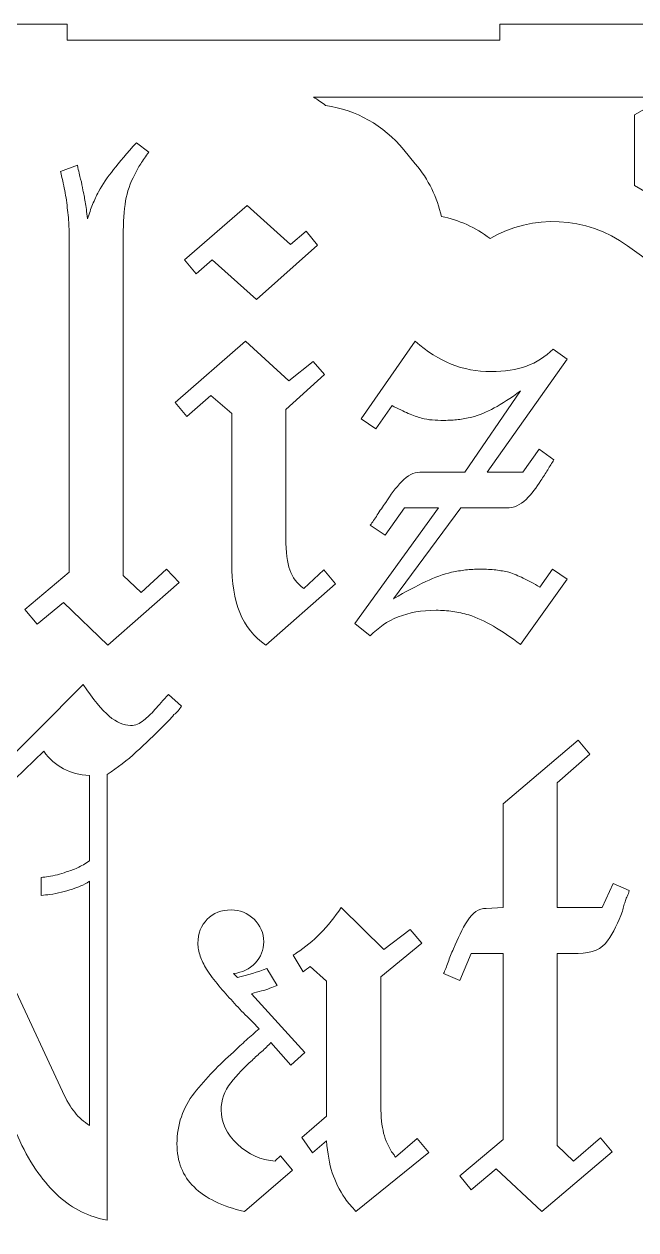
# Model space of a CAD drawing. Header units: millimetres. Extents: x -1983 to 1983, y -412 to 412.
# Drawn here: x 652.4 to 765.8, y 189.2 to 412.5 of the extents above; entities that cross this region are included whole.
import ezdxf

# ---------------------------------------------------------------- set-up
doc = ezdxf.new("R2010")
doc.units = ezdxf.units.MM
doc.header["$MEASUREMENT"] = 0
doc.layers.add('Camada 1', color=7, linetype='Continuous')

msp = doc.modelspace()

# ---------------------------------------------------------------- linework, layer by layer
at = {"layer": 'Camada 1', "color": 250, "lineweight": 9}
for points, knots in [([(499.9377, 249.1), (499.9377, 249.1), (499.9377, 168.9), (499.9377, 168.9), (499.9377, 168.9), (499.9377, 168.9), (496.9377, 168.9), (496.9377, 168.9), (496.9377, 168.9), (496.9377, 168.9), (496.9377, 88.7), (496.9377, 88.7), (496.9377, 88.7), (496.9377, 88.7), (499.9377, 88.7), (499.9377, 88.7), (499.9377, 88.7), (499.9377, 88.7), (499.9377, 8.5), (499.9377, 8.5), (499.9377, 8.5), (499.9377, 8.5), (580.1377, 8.5), (580.1377, 8.5), (580.1377, 8.5), (580.1377, 8.5), (580.1377, 5.5), (580.1377, 5.5), (580.1377, 5.5), (580.1377, 5.5), (660.3377, 5.5), (660.3377, 5.5), (660.3377, 5.5), (660.3377, 5.5), (660.3377, 8.5), (660.3377, 8.5), (660.3377, 8.5), (660.3377, 8.5), (740.5377, 8.5), (740.5377, 8.5), (740.5377, 8.5), (740.5377, 8.5), (740.5377, 5.5), (740.5377, 5.5), (740.5377, 5.5), (740.5377, 5.5), (820.7377, 5.5), (820.7377, 5.5), (820.7377, 5.5), (820.7377, 5.5), (820.7377, 8.5), (820.7377, 8.5), (820.7377, 8.5), (820.7377, 8.5), (900.9377, 8.5), (900.9377, 8.5), (900.9377, 8.5), (900.9377, 8.5), (900.9377, 88.7), (900.9377, 88.7), (900.9377, 88.7), (900.9377, 88.7), (903.9377, 88.7), (903.9377, 88.7), (903.9377, 88.7), (903.9377, 88.7), (903.9377, 168.9), (903.9377, 168.9), (903.9377, 168.9), (903.9377, 168.9), (900.9377, 168.9), (900.9377, 168.9), (900.9377, 168.9), (900.9377, 168.9), (900.9377, 249.1), (900.9377, 249.1), (900.9377, 249.1), (900.9377, 249.1), (903.9377, 249.1), (903.9377, 249.1), (903.9377, 249.1), (903.9377, 249.1), (903.9377, 329.3), (903.9377, 329.3), (903.9377, 329.3), (903.9377, 329.3), (900.9377, 329.3), (900.9377, 329.3), (900.9377, 329.3), (900.9377, 329.3), (900.9377, 409.5), (900.9377, 409.5), (900.9377, 409.5), (900.9377, 409.5), (820.7377, 409.5), (820.7377, 409.5), (820.7377, 409.5), (820.7377, 409.5), (820.7377, 412.5), (820.7377, 412.5), (820.7377, 412.5), (820.7377, 412.5), (740.5377, 412.5), (740.5377, 412.5), (740.5377, 412.5), (740.5377, 412.5), (740.5377, 409.5), (740.5377, 409.5), (740.5377, 409.5), (740.5377, 409.5), (660.3377, 409.5), (660.3377, 409.5), (660.3377, 409.5), (660.3377, 409.5), (660.3377, 412.5), (660.3377, 412.5), (660.3377, 412.5), (660.3377, 412.5), (580.1377, 412.5), (580.1377, 412.5), (580.1377, 412.5), (580.1377, 412.5), (580.1377, 409.5), (580.1377, 409.5), (580.1377, 409.5), (580.1377, 409.5), (499.9377, 409.5), (499.9377, 409.5), (499.9377, 409.5), (499.9377, 409.5), (499.9377, 329.3), (499.9377, 329.3), (499.9377, 329.3), (499.9377, 329.3), (496.9377, 329.3), (496.9377, 329.3), (496.9377, 329.3), (496.9377, 329.3), (496.9377, 249.1), (496.9377, 249.1), (496.9377, 249.1), (496.9377, 249.1), (499.9377, 249.1), (499.9377, 249.1)], [0, 0, 0, 0, 0.02702703, 0.02702703, 0.02702703, 0.02702703, 0.05405405, 0.05405405, 0.05405405, 0.05405405, 0.08108108, 0.08108108, 0.08108108, 0.08108108, 0.10810811, 0.10810811, 0.10810811, 0.10810811, 0.13513514, 0.13513514, 0.13513514, 0.13513514, 0.16216216, 0.16216216, 0.16216216, 0.16216216, 0.18918919, 0.18918919, 0.18918919, 0.18918919, 0.21621622, 0.21621622, 0.21621622, 0.21621622, 0.24324324, 0.24324324, 0.24324324, 0.24324324, 0.27027027, 0.27027027, 0.27027027, 0.27027027, 0.2972973, 0.2972973, 0.2972973, 0.2972973, 0.32432432, 0.32432432, 0.32432432, 0.32432432, 0.35135135, 0.35135135, 0.35135135, 0.35135135, 0.37837838, 0.37837838, 0.37837838, 0.37837838, 0.40540541, 0.40540541, 0.40540541, 0.40540541, 0.43243243, 0.43243243, 0.43243243, 0.43243243, 0.45945946, 0.45945946, 0.45945946, 0.45945946, 0.48648649, 0.48648649, 0.48648649, 0.48648649, 0.51351351, 0.51351351, 0.51351351, 0.51351351, 0.54054054, 0.54054054, 0.54054054, 0.54054054, 0.56756757, 0.56756757, 0.56756757, 0.56756757, 0.59459459, 0.59459459, 0.59459459, 0.59459459, 0.62162162, 0.62162162, 0.62162162, 0.62162162, 0.64864865, 0.64864865, 0.64864865, 0.64864865, 0.67567568, 0.67567568, 0.67567568, 0.67567568, 0.7027027, 0.7027027, 0.7027027, 0.7027027, 0.72972973, 0.72972973, 0.72972973, 0.72972973, 0.75675676, 0.75675676, 0.75675676, 0.75675676, 0.78378378, 0.78378378, 0.78378378, 0.78378378, 0.81081081, 0.81081081, 0.81081081, 0.81081081, 0.83783784, 0.83783784, 0.83783784, 0.83783784, 0.86486486, 0.86486486, 0.86486486, 0.86486486, 0.89189189, 0.89189189, 0.89189189, 0.89189189, 0.91891892, 0.91891892, 0.91891892, 0.91891892, 0.94594595, 0.94594595, 0.94594595, 0.94594595, 1, 1, 1, 1]), ([(706.0139, 398.9958), (706.0139, 398.9958), (771.2395, 398.9958), (771.2395, 398.9958), (771.2395, 398.9958), (771.2395, 398.9958), (765.479, 395.6733), (765.479, 395.6733), (765.479, 395.6733), (765.479, 395.6733), (765.479, 382.6047), (765.479, 382.6047), (765.479, 382.6047), (765.479, 382.6047), (795.0762, 365.5212), (795.0762, 365.5212), (795.0762, 365.5212), (795.0762, 365.5212), (786.3748, 366.9896), (786.3748, 366.9896), (786.3748, 366.9896), (786.3748, 366.9896), (781.8575, 372.8745), (781.8575, 372.8745), (781.8575, 372.8745), (781.8575, 372.8745), (775.6232, 371.8917), (775.6232, 371.8917), (775.6232, 371.8917), (775.6232, 371.8917), (774.641, 365.658), (774.641, 365.658), (774.641, 365.658), (774.641, 365.658), (780.4748, 361.1794), (780.4748, 361.1794), (780.4748, 361.1794), (780.4748, 361.1794), (773.9186, 361.3103), (773.9186, 361.3103), (773.9186, 361.3103), (772.2774, 364.4869), (769.8906, 367.3334), (766.8029, 369.5634), (766.8029, 369.5634), (766.8029, 369.5634), (764.2186, 371.4294), (764.2186, 371.4294), (764.2186, 371.4294), (756.5164, 376.9915), (746.612, 377.3404), (738.7498, 372.8147), (738.7498, 372.8147), (735.9831, 374.8665), (732.962, 376.229), (729.7361, 376.8861), (729.7361, 376.8861), (728.933, 380.3711), (727.3219, 383.7218), (724.8817, 386.6491), (724.8817, 386.6491), (724.8817, 386.6491), (722.7284, 389.2338), (722.7284, 389.2338), (722.7284, 389.2338), (718.8965, 393.8319), (714.0413, 396.5812), (708.247, 397.4376), (708.247, 397.4376), (707.5251, 398.0045), (706.7791, 398.5239), (706.0139, 398.9958)], [0, 0, 0, 0, 0.05263158, 0.05263158, 0.05263158, 0.05263158, 0.10526316, 0.10526316, 0.10526316, 0.10526316, 0.15789474, 0.15789474, 0.15789474, 0.15789474, 0.21052632, 0.21052632, 0.21052632, 0.21052632, 0.26315789, 0.26315789, 0.26315789, 0.26315789, 0.31578947, 0.31578947, 0.31578947, 0.31578947, 0.36842105, 0.36842105, 0.36842105, 0.36842105, 0.42105263, 0.42105263, 0.42105263, 0.42105263, 0.47368421, 0.47368421, 0.47368421, 0.47368421, 0.52631579, 0.52631579, 0.52631579, 0.52631579, 0.57894737, 0.57894737, 0.57894737, 0.57894737, 0.63157895, 0.63157895, 0.63157895, 0.63157895, 0.68421053, 0.68421053, 0.68421053, 0.68421053, 0.73684211, 0.73684211, 0.73684211, 0.73684211, 0.78947368, 0.78947368, 0.78947368, 0.78947368, 0.84210526, 0.84210526, 0.84210526, 0.84210526, 0.89473684, 0.89473684, 0.89473684, 0.89473684, 1, 1, 1, 1]), ([(654.8137, 301.364), (654.8137, 301.364), (652.5163, 304.092), (652.5163, 304.092), (652.5163, 304.092), (652.5163, 304.092), (660.6996, 310.9825), (660.6996, 310.9825), (660.6996, 310.9825), (660.6996, 310.9825), (660.6996, 374.5804), (660.6996, 374.5804), (660.6996, 374.5804), (660.6996, 375.0584), (660.6759, 375.6088), (660.6275, 376.2312), (660.6275, 376.2312), (660.5796, 376.8533), (660.5081, 377.4516), (660.4123, 378.0257), (660.4123, 378.0257), (660.317, 379.2697), (660.1491, 380.4901), (659.9102, 381.6866), (659.9102, 381.6866), (659.6703, 382.8823), (659.4077, 384.0548), (659.1204, 385.2035), (659.1204, 385.2035), (659.1204, 385.2035), (662.2783, 386.3522), (662.2783, 386.3522), (662.2783, 386.3522), (662.4702, 385.2992), (662.6613, 384.4378), (662.8528, 383.7684), (662.8528, 383.7684), (663.0444, 383.0981), (663.1876, 382.4286), (663.2838, 381.7583), (663.2838, 381.7583), (663.3791, 381.471), (663.4507, 381.1358), (663.4986, 380.7536), (663.4986, 380.7536), (663.5465, 380.3701), (663.6181, 379.988), (663.7143, 379.6049), (663.7143, 379.6049), (663.8101, 379.1266), (663.8817, 378.6473), (663.9295, 378.169), (663.9295, 378.169), (663.9774, 377.6905), (664.0495, 377.1164), (664.1452, 376.446), (664.1452, 376.446), (664.4316, 377.4032), (664.7431, 378.2884), (665.0779, 379.1019), (665.0779, 379.1019), (665.413, 379.9164), (665.7714, 380.7053), (666.1545, 381.471), (666.1545, 381.471), (666.9202, 382.8108), (667.8531, 384.1743), (668.954, 385.5629), (668.954, 385.5629), (670.0548, 386.95), (671.4667, 388.6013), (673.189, 390.5157), (673.189, 390.5157), (673.189, 390.5157), (675.4865, 388.7923), (675.4865, 388.7923), (675.4865, 388.7923), (674.9119, 388.0272), (674.4094, 387.3094), (673.9789, 386.639), (673.9789, 386.639), (673.5479, 385.9696), (673.189, 385.2992), (672.9017, 384.6298), (672.9017, 384.6298), (672.0413, 383.0981), (671.4667, 381.471), (671.1798, 379.7481), (671.1798, 379.7481), (670.8926, 378.0257), (670.7484, 375.8724), (670.7484, 373.2881), (670.7484, 373.2881), (670.7484, 373.2881), (670.7484, 310.4078), (670.7484, 310.4078), (670.7484, 310.4078), (670.7484, 310.4078), (674.0504, 307.2499), (674.0504, 307.2499), (674.0504, 307.2499), (674.0504, 307.2499), (678.7886, 311.5566), (678.7886, 311.5566), (678.7886, 311.5566), (678.7886, 311.5566), (681.0851, 309.116), (681.0851, 309.116), (681.0851, 309.116), (681.0851, 309.116), (667.8778, 297.4879), (667.8778, 297.4879), (667.8778, 297.4879), (667.8778, 297.4879), (659.6945, 305.3834), (659.6945, 305.3834), (659.6945, 305.3834), (659.6945, 305.3834), (654.8137, 301.364), (654.8137, 301.364)], [0, 0, 0, 0, 0.03225806, 0.03225806, 0.03225806, 0.03225806, 0.06451613, 0.06451613, 0.06451613, 0.06451613, 0.09677419, 0.09677419, 0.09677419, 0.09677419, 0.12903226, 0.12903226, 0.12903226, 0.12903226, 0.16129032, 0.16129032, 0.16129032, 0.16129032, 0.19354839, 0.19354839, 0.19354839, 0.19354839, 0.22580645, 0.22580645, 0.22580645, 0.22580645, 0.25806452, 0.25806452, 0.25806452, 0.25806452, 0.29032258, 0.29032258, 0.29032258, 0.29032258, 0.32258065, 0.32258065, 0.32258065, 0.32258065, 0.35483871, 0.35483871, 0.35483871, 0.35483871, 0.38709677, 0.38709677, 0.38709677, 0.38709677, 0.41935484, 0.41935484, 0.41935484, 0.41935484, 0.4516129, 0.4516129, 0.4516129, 0.4516129, 0.48387097, 0.48387097, 0.48387097, 0.48387097, 0.51612903, 0.51612903, 0.51612903, 0.51612903, 0.5483871, 0.5483871, 0.5483871, 0.5483871, 0.58064516, 0.58064516, 0.58064516, 0.58064516, 0.61290323, 0.61290323, 0.61290323, 0.61290323, 0.64516129, 0.64516129, 0.64516129, 0.64516129, 0.67741935, 0.67741935, 0.67741935, 0.67741935, 0.70967742, 0.70967742, 0.70967742, 0.70967742, 0.74193548, 0.74193548, 0.74193548, 0.74193548, 0.77419355, 0.77419355, 0.77419355, 0.77419355, 0.80645161, 0.80645161, 0.80645161, 0.80645161, 0.83870968, 0.83870968, 0.83870968, 0.83870968, 0.87096774, 0.87096774, 0.87096774, 0.87096774, 0.90322581, 0.90322581, 0.90322581, 0.90322581, 0.93548387, 0.93548387, 0.93548387, 0.93548387, 1, 1, 1, 1]), ([(695.441, 361.5164), (695.441, 361.5164), (687.2578, 368.8379), (687.2578, 368.8379), (687.2578, 368.8379), (687.2578, 368.8379), (684.2439, 366.2535), (684.2439, 366.2535), (684.2439, 366.2535), (684.2439, 366.2535), (682.0897, 368.8379), (682.0897, 368.8379), (682.0897, 368.8379), (682.0897, 368.8379), (693.7187, 378.8871), (693.7187, 378.8871), (693.7187, 378.8871), (693.7187, 378.8871), (701.7578, 371.7089), (701.7578, 371.7089), (701.7578, 371.7089), (701.7578, 371.7089), (704.6294, 374.1496), (704.6294, 374.1496), (704.6294, 374.1496), (704.6294, 374.1496), (706.7828, 371.5657), (706.7828, 371.5657), (706.7828, 371.5657), (706.7828, 371.5657), (695.441, 361.5164), (695.441, 361.5164)], [0, 0, 0, 0, 0.11111111, 0.11111111, 0.11111111, 0.11111111, 0.22222222, 0.22222222, 0.22222222, 0.22222222, 0.33333333, 0.33333333, 0.33333333, 0.33333333, 0.44444444, 0.44444444, 0.44444444, 0.44444444, 0.55555556, 0.55555556, 0.55555556, 0.55555556, 0.66666667, 0.66666667, 0.66666667, 0.66666667, 0.77777778, 0.77777778, 0.77777778, 0.77777778, 1, 1, 1, 1]), ([(697.1639, 297.4879), (694.9627, 299.0188), (693.3593, 301.0289), (692.3547, 303.5174), (692.3547, 303.5174), (691.3496, 306.0059), (690.8471, 309.0681), (690.8471, 312.7053), (690.8471, 312.7053), (690.8471, 312.7053), (690.8471, 340.4127), (690.8471, 340.4127), (690.8471, 340.4127), (690.8471, 340.4127), (686.9709, 343.7143), (686.9709, 343.7143), (686.9709, 343.7143), (686.9709, 343.7143), (682.5206, 339.8381), (682.5206, 339.8381), (682.5206, 339.8381), (682.5206, 339.8381), (680.3672, 342.4228), (680.3672, 342.4228), (680.3672, 342.4228), (680.3672, 342.4228), (693.4314, 353.7636), (693.4314, 353.7636), (693.4314, 353.7636), (693.4314, 353.7636), (701.4705, 346.4422), (701.4705, 346.4422), (701.4705, 346.4422), (701.4705, 346.4422), (705.9214, 350.0315), (705.9214, 350.0315), (705.9214, 350.0315), (705.9214, 350.0315), (708.0746, 347.5909), (708.0746, 347.5909), (708.0746, 347.5909), (708.0746, 347.5909), (700.8964, 341.13), (700.8964, 341.13), (700.8964, 341.13), (700.8964, 341.13), (700.8964, 317.2993), (700.8964, 317.2993), (700.8964, 317.2993), (700.8964, 314.7154), (701.1354, 312.7532), (701.6147, 311.4134), (701.6147, 311.4134), (702.093, 310.0736), (702.9544, 308.9249), (704.1985, 307.9673), (704.1985, 307.9673), (704.1985, 307.9673), (707.931, 311.4134), (707.931, 311.4134), (707.931, 311.4134), (707.931, 311.4134), (710.0848, 308.8292), (710.0848, 308.8292), (710.0848, 308.8292), (710.0848, 308.8292), (697.1639, 297.4879), (697.1639, 297.4879)], [0, 0, 0, 0, 0.05555556, 0.05555556, 0.05555556, 0.05555556, 0.11111111, 0.11111111, 0.11111111, 0.11111111, 0.16666667, 0.16666667, 0.16666667, 0.16666667, 0.22222222, 0.22222222, 0.22222222, 0.22222222, 0.27777778, 0.27777778, 0.27777778, 0.27777778, 0.33333333, 0.33333333, 0.33333333, 0.33333333, 0.38888889, 0.38888889, 0.38888889, 0.38888889, 0.44444444, 0.44444444, 0.44444444, 0.44444444, 0.5, 0.5, 0.5, 0.5, 0.55555556, 0.55555556, 0.55555556, 0.55555556, 0.61111111, 0.61111111, 0.61111111, 0.61111111, 0.66666667, 0.66666667, 0.66666667, 0.66666667, 0.72222222, 0.72222222, 0.72222222, 0.72222222, 0.77777778, 0.77777778, 0.77777778, 0.77777778, 0.83333333, 0.83333333, 0.83333333, 0.83333333, 0.88888889, 0.88888889, 0.88888889, 0.88888889, 1, 1, 1, 1]), ([(716.5448, 299.2108), (716.5448, 299.2108), (713.6732, 301.5073), (713.6732, 301.5073), (713.6732, 301.5073), (713.6732, 301.5073), (729.1779, 322.8983), (729.1779, 322.8983), (729.1779, 322.8983), (729.1779, 322.8983), (722.8616, 322.8983), (722.8616, 322.8983), (722.8616, 322.8983), (722.8616, 322.8983), (719.2727, 317.8734), (719.2727, 317.8734), (719.2727, 317.8734), (719.2727, 317.8734), (716.5448, 319.7398), (716.5448, 319.7398), (716.5448, 319.7398), (716.9274, 320.2183), (717.3583, 320.8403), (717.8367, 321.6059), (717.8367, 321.6059), (718.315, 322.372), (718.8418, 323.1377), (719.4159, 323.9034), (719.4159, 323.9034), (720.2773, 325.3385), (721.2582, 326.6309), (722.3591, 327.7796), (722.3591, 327.7796), (723.4599, 328.9273), (724.584, 329.5019), (725.7327, 329.5019), (725.7327, 329.5019), (725.7327, 329.5019), (734.0592, 329.5019), (734.0592, 329.5019), (734.0592, 329.5019), (734.0592, 329.5019), (744.3954, 344.5761), (744.3954, 344.5761), (744.3954, 344.5761), (742.5772, 343.2359), (740.9501, 342.1834), (739.5146, 341.4178), (739.5146, 341.4178), (738.0786, 340.6516), (736.6913, 340.0775), (735.3511, 339.6949), (735.3511, 339.6949), (734.4901, 339.5029), (733.6524, 339.3598), (732.8389, 339.264), (732.8389, 339.264), (732.0253, 339.1687), (731.1402, 339.1208), (730.1835, 339.1208), (730.1835, 339.1208), (729.4174, 339.1208), (728.6995, 339.1445), (728.0292, 339.1923), (728.0292, 339.1923), (727.3598, 339.2403), (726.6894, 339.3598), (726.02, 339.5513), (726.02, 339.5513), (725.2544, 339.7428), (724.4408, 340.0301), (723.5794, 340.4127), (723.5794, 340.4127), (722.718, 340.7957), (721.7129, 341.2741), (720.5646, 341.8482), (720.5646, 341.8482), (720.5646, 341.8482), (717.5499, 337.5415), (717.5499, 337.5415), (717.5499, 337.5415), (717.5499, 337.5415), (714.8219, 339.4076), (714.8219, 339.4076), (714.8219, 339.4076), (714.8219, 339.4076), (724.8713, 353.7636), (724.8713, 353.7636), (724.8713, 353.7636), (727.0725, 351.8497), (729.2974, 350.4383), (731.547, 349.5285), (731.547, 349.5285), (733.7961, 348.6192), (736.2604, 348.165), (738.94, 348.165), (738.94, 348.165), (741.4284, 348.165), (743.606, 348.4998), (745.4725, 349.1697), (745.4725, 349.1697), (747.3385, 349.84), (748.9893, 350.8929), (750.4253, 352.328), (750.4253, 352.328), (750.4253, 352.328), (753.0096, 350.4616), (753.0096, 350.4616), (753.0096, 350.4616), (753.0096, 350.4616), (738.2226, 329.5019), (738.2226, 329.5019), (738.2226, 329.5019), (738.2226, 329.5019), (744.8259, 329.5019), (744.8259, 329.5019), (744.8259, 329.5019), (744.8259, 329.5019), (747.8406, 333.8086), (747.8406, 333.8086), (747.8406, 333.8086), (747.8406, 333.8086), (750.5685, 331.7989), (750.5685, 331.7989), (750.5685, 331.7989), (750.1859, 331.2247), (749.8028, 330.6023), (749.4202, 329.9565), (749.4202, 329.9565), (749.0372, 329.2867), (748.6067, 328.6405), (748.1284, 327.9944), (748.1284, 327.9944), (747.3622, 326.7024), (746.4534, 325.53), (745.4, 324.4775), (745.4, 324.4775), (744.3479, 323.4241), (743.1514, 322.8983), (741.8115, 322.8983), (741.8115, 322.8983), (741.8115, 322.8983), (733.3414, 322.8983), (733.3414, 322.8983), (733.3414, 322.8983), (733.3414, 322.8983), (720.8514, 306.1012), (720.8514, 306.1012), (720.8514, 306.1012), (723.1484, 307.4173), (725.1349, 308.4466), (726.8089, 309.2601), (726.8089, 309.2601), (728.4839, 310.049), (730.0872, 310.6236), (731.6185, 311.0066), (731.6185, 311.0066), (732.4799, 311.1736), (733.3414, 311.3176), (734.2029, 311.4134), (734.2029, 311.4134), (735.0643, 311.5092), (735.9732, 311.5566), (736.9308, 311.5566), (736.9308, 311.5566), (737.9833, 311.5566), (738.94, 311.5092), (739.8014, 311.4134), (739.8014, 311.4134), (740.6628, 311.3176), (741.4764, 311.1736), (742.242, 310.9825), (742.242, 310.9825), (743.1034, 310.6956), (743.9886, 310.3363), (744.8979, 309.9058), (744.8979, 309.9058), (745.8067, 309.4749), (746.836, 308.9249), (747.9847, 308.2546), (747.9847, 308.2546), (747.9847, 308.2546), (750.2812, 311.5566), (750.2812, 311.5566), (750.2812, 311.5566), (750.2812, 311.5566), (753.0096, 309.7384), (753.0096, 309.7384), (753.0096, 309.7384), (753.0096, 309.7384), (744.3954, 297.6316), (744.3954, 297.6316), (744.3954, 297.6316), (742.5772, 298.9709), (740.9023, 300.0958), (739.3705, 301.0052), (739.3705, 301.0052), (737.8396, 301.9141), (736.3083, 302.6081), (734.7774, 303.087), (734.7774, 303.087), (733.8198, 303.3738), (732.8389, 303.589), (731.8338, 303.7322), (731.8338, 303.7322), (730.8287, 303.8763), (729.8004, 303.9479), (728.7475, 303.9479), (728.7475, 303.9479), (726.0678, 303.9479), (723.7226, 303.5411), (721.7129, 302.7275), (721.7129, 302.7275), (719.7032, 301.9141), (717.9799, 300.7416), (716.5448, 299.2108)], [0, 0, 0, 0, 0.01818182, 0.01818182, 0.01818182, 0.01818182, 0.03636364, 0.03636364, 0.03636364, 0.03636364, 0.05454545, 0.05454545, 0.05454545, 0.05454545, 0.07272727, 0.07272727, 0.07272727, 0.07272727, 0.09090909, 0.09090909, 0.09090909, 0.09090909, 0.10909091, 0.10909091, 0.10909091, 0.10909091, 0.12727273, 0.12727273, 0.12727273, 0.12727273, 0.14545455, 0.14545455, 0.14545455, 0.14545455, 0.16363636, 0.16363636, 0.16363636, 0.16363636, 0.18181818, 0.18181818, 0.18181818, 0.18181818, 0.2, 0.2, 0.2, 0.2, 0.21818182, 0.21818182, 0.21818182, 0.21818182, 0.23636364, 0.23636364, 0.23636364, 0.23636364, 0.25454545, 0.25454545, 0.25454545, 0.25454545, 0.27272727, 0.27272727, 0.27272727, 0.27272727, 0.29090909, 0.29090909, 0.29090909, 0.29090909, 0.30909091, 0.30909091, 0.30909091, 0.30909091, 0.32727273, 0.32727273, 0.32727273, 0.32727273, 0.34545455, 0.34545455, 0.34545455, 0.34545455, 0.36363636, 0.36363636, 0.36363636, 0.36363636, 0.38181818, 0.38181818, 0.38181818, 0.38181818, 0.4, 0.4, 0.4, 0.4, 0.41818182, 0.41818182, 0.41818182, 0.41818182, 0.43636364, 0.43636364, 0.43636364, 0.43636364, 0.45454545, 0.45454545, 0.45454545, 0.45454545, 0.47272727, 0.47272727, 0.47272727, 0.47272727, 0.49090909, 0.49090909, 0.49090909, 0.49090909, 0.50909091, 0.50909091, 0.50909091, 0.50909091, 0.52727273, 0.52727273, 0.52727273, 0.52727273, 0.54545455, 0.54545455, 0.54545455, 0.54545455, 0.56363636, 0.56363636, 0.56363636, 0.56363636, 0.58181818, 0.58181818, 0.58181818, 0.58181818, 0.6, 0.6, 0.6, 0.6, 0.61818182, 0.61818182, 0.61818182, 0.61818182, 0.63636364, 0.63636364, 0.63636364, 0.63636364, 0.65454545, 0.65454545, 0.65454545, 0.65454545, 0.67272727, 0.67272727, 0.67272727, 0.67272727, 0.69090909, 0.69090909, 0.69090909, 0.69090909, 0.70909091, 0.70909091, 0.70909091, 0.70909091, 0.72727273, 0.72727273, 0.72727273, 0.72727273, 0.74545455, 0.74545455, 0.74545455, 0.74545455, 0.76363636, 0.76363636, 0.76363636, 0.76363636, 0.78181818, 0.78181818, 0.78181818, 0.78181818, 0.8, 0.8, 0.8, 0.8, 0.81818182, 0.81818182, 0.81818182, 0.81818182, 0.83636364, 0.83636364, 0.83636364, 0.83636364, 0.85454545, 0.85454545, 0.85454545, 0.85454545, 0.87272727, 0.87272727, 0.87272727, 0.87272727, 0.89090909, 0.89090909, 0.89090909, 0.89090909, 0.90909091, 0.90909091, 0.90909091, 0.90909091, 0.92727273, 0.92727273, 0.92727273, 0.92727273, 0.94545455, 0.94545455, 0.94545455, 0.94545455, 0.96363636, 0.96363636, 0.96363636, 0.96363636, 1, 1, 1, 1]), ([(615.8203, 161.1709), (615.2457, 161.0756), (614.7194, 161.0036), (614.2411, 160.9562), (614.2411, 160.9562), (613.7627, 160.9083), (613.2839, 160.8367), (612.8055, 160.741), (612.8055, 160.741), (612.5182, 160.741), (612.2309, 160.741), (611.9441, 160.741), (611.9441, 160.741), (611.6568, 160.741), (611.3221, 160.741), (610.939, 160.741), (610.939, 160.741), (604.2392, 160.741), (598.5927, 162.8459), (593.9987, 167.0578), (593.9987, 167.0578), (589.4047, 171.2682), (587.1073, 176.4846), (587.1073, 182.7057), (587.1073, 182.7057), (587.1073, 190.1702), (589.8832, 196.0087), (595.4343, 200.2196), (595.4343, 200.2196), (600.9849, 204.431), (607.1107, 206.7275), (613.8101, 207.111), (613.8101, 207.111), (614.1932, 207.111), (614.5521, 207.111), (614.8872, 207.111), (614.8872, 207.111), (615.2215, 207.111), (615.533, 207.111), (615.8203, 207.111), (615.8203, 207.111), (615.8203, 207.111), (615.8203, 236.9712), (615.8203, 236.9712), (615.8203, 236.9712), (615.7241, 236.9712), (615.6287, 237.0428), (615.533, 237.1869), (615.533, 237.1869), (615.4372, 237.3301), (615.341, 237.4496), (615.2457, 237.5458), (615.2457, 237.5458), (614.8626, 237.9279), (614.4559, 238.1915), (614.0253, 238.3347), (614.0253, 238.3347), (613.5954, 238.4788), (613.0924, 238.5504), (612.5182, 238.5504), (612.5182, 238.5504), (610.8911, 238.5504), (609.5277, 237.9279), (608.4268, 236.6844), (608.4268, 236.6844), (607.3264, 235.4404), (606.7756, 233.8607), (606.7756, 231.9473), (606.7756, 231.9473), (606.7756, 231.7553), (606.7756, 231.5405), (606.7756, 231.301), (606.7756, 231.301), (606.7756, 231.0612), (606.8234, 230.8464), (606.9187, 230.6544), (606.9187, 230.6544), (606.9187, 230.3681), (606.9671, 230.0566), (607.0628, 229.7213), (607.0628, 229.7213), (607.1586, 229.3871), (607.3017, 229.0274), (607.4937, 228.6452), (607.4937, 228.6452), (607.4937, 228.6452), (604.3349, 227.2091), (604.3349, 227.2091), (604.3349, 227.2091), (603.9519, 228.4532), (603.6176, 229.554), (603.3303, 230.5112), (603.3303, 230.5112), (603.043, 231.4679), (602.8519, 232.3772), (602.7562, 233.2391), (602.7562, 233.2391), (602.7562, 233.7175), (602.7324, 234.1958), (602.6846, 234.6746), (602.6846, 234.6746), (602.6362, 235.1531), (602.613, 235.6315), (602.613, 236.1098), (602.613, 236.1098), (602.613, 240.4164), (603.8566, 243.4558), (606.345, 245.2261), (606.345, 245.2261), (608.8336, 246.9968), (611.9919, 247.882), (615.8203, 247.882), (615.8203, 247.882), (615.8203, 247.882), (615.8203, 276.3071), (615.8203, 276.3071), (615.8203, 276.3071), (614.9589, 276.6901), (614.169, 277.0486), (613.4512, 277.3837), (613.4512, 277.3837), (612.734, 277.7185), (611.9919, 277.9821), (611.2263, 278.1731), (611.2263, 278.1731), (610.6522, 278.2689), (610.0776, 278.3651), (609.5035, 278.4604), (609.5035, 278.4604), (608.9289, 278.5562), (608.3073, 278.6041), (607.637, 278.6041), (607.637, 278.6041), (604.8616, 278.6041), (602.4451, 277.7663), (600.3872, 276.0919), (600.3872, 276.0919), (598.3296, 274.4165), (596.583, 271.8568), (595.1474, 268.4111), (595.1474, 268.4111), (595.1474, 268.4111), (591.9891, 269.7034), (591.9891, 269.7034), (591.9891, 269.7034), (593.9034, 275.6372), (596.7978, 280.5185), (600.6745, 284.3468), (600.6745, 284.3468), (604.5506, 288.1746), (608.6421, 290.0895), (612.9487, 290.0895), (612.9487, 290.0895), (617.8295, 290.0895), (621.6345, 288.4614), (624.362, 285.184), (624.362, 285.184), (627.0899, 281.9299), (629.4585, 278.3651), (631.4682, 274.5122), (631.4682, 274.5122), (631.4682, 274.4165), (631.4924, 274.3449), (631.5397, 274.297), (631.5397, 274.297), (631.5877, 274.2496), (631.6118, 274.1779), (631.6118, 274.0817), (631.6118, 274.0817), (631.6118, 274.0817), (639.3642, 258.8164), (639.3642, 258.8164), (639.3642, 258.8164), (641.087, 257.2856), (643.0484, 256.1369), (645.2495, 255.4191), (645.2495, 255.4191), (646.8653, 254.8922), (648.6608, 254.5588), (650.6363, 254.4187), (650.6363, 254.4187), (650.6363, 254.4187), (650.6363, 251.092), (650.6363, 251.092), (650.6363, 251.092), (650.2334, 251.1149), (649.8496, 251.1456), (649.4851, 251.184), (649.4851, 251.184), (648.5762, 251.2793), (647.6428, 251.4234), (646.6855, 251.6145), (646.6855, 251.6145), (645.8241, 251.8055), (644.9869, 252.0213), (644.1733, 252.2607), (644.1733, 252.2607), (643.3599, 252.4996), (642.4747, 252.8111), (641.5175, 253.1937), (641.5175, 253.1937), (641.5175, 253.1937), (641.5175, 253.3374), (641.5175, 253.3374), (641.5175, 253.3374), (641.5175, 253.3374), (659.4624, 214.8633), (659.4624, 214.8633), (659.4624, 214.8633), (660.228, 213.2358), (660.9937, 211.9439), (661.7598, 210.9871), (661.7598, 210.9871), (662.5255, 210.0295), (663.4348, 209.2159), (664.4872, 208.5465), (664.4872, 208.5465), (664.4872, 208.5465), (664.4872, 253.7678), (664.4872, 253.7678), (664.4872, 253.7678), (663.9131, 253.3852), (663.3869, 253.0984), (662.9076, 252.9064), (662.9076, 252.9064), (662.4293, 252.7153), (661.903, 252.5238), (661.3289, 252.3323), (661.3289, 252.3323), (659.9887, 251.8539), (658.601, 251.5187), (657.1659, 251.3272), (657.1659, 251.3272), (656.6403, 251.2573), (656.102, 251.2001), (655.5509, 251.1557), (655.5509, 251.1557), (655.5509, 251.1557), (655.5509, 254.468), (655.5509, 254.468), (655.5509, 254.468), (655.9833, 254.5108), (656.4019, 254.5646), (656.8069, 254.6292), (656.8069, 254.6292), (658.0031, 254.8207), (659.1271, 255.1076), (660.1802, 255.4906), (660.1802, 255.4906), (660.8505, 255.6822), (661.5441, 255.9458), (662.2619, 256.28), (662.2619, 256.28), (662.9792, 256.6152), (663.7211, 257.022), (664.4872, 257.5246), (664.4872, 257.5246), (664.4872, 257.5246), (664.4872, 273.3644), (664.4872, 273.3644), (664.4872, 273.3644), (662.6686, 273.4597), (661.0658, 273.8664), (659.6781, 274.5838), (659.6781, 274.5838), (658.2904, 275.3257), (657.0701, 276.4028), (656.0171, 277.838), (656.0171, 277.838), (656.0171, 277.838), (648.8389, 270.9238), (648.8389, 270.9238), (648.8389, 270.9238), (648.8389, 270.9238), (646.5424, 273.3644), (646.5424, 273.3644), (646.5424, 273.3644), (646.5424, 273.3644), (663.339, 290.2326), (663.339, 290.2326), (663.339, 290.2326), (665.1571, 287.4568), (666.7605, 285.4946), (668.1478, 284.3468), (668.1478, 284.3468), (669.5354, 283.198), (670.8515, 282.6239), (672.0955, 282.6239), (672.0955, 282.6239), (672.5743, 282.6239), (673.0048, 282.6955), (673.3879, 282.8387), (673.3879, 282.8387), (673.7705, 282.9828), (674.1535, 283.2459), (674.5366, 283.6285), (674.5366, 283.6285), (675.2065, 284.1069), (675.9001, 284.7535), (676.6179, 285.5671), (676.6179, 285.5671), (677.3361, 286.3806), (678.1734, 287.3136), (679.1306, 288.3661), (679.1306, 288.3661), (679.1306, 288.3661), (681.5712, 286.2124), (681.5712, 286.2124), (681.5712, 286.2124), (681.3792, 285.9259), (681.1644, 285.6386), (680.9245, 285.3513), (680.9245, 285.3513), (680.6856, 285.0645), (680.4224, 284.8251), (680.1351, 284.6341), (680.1351, 284.6341), (679.8483, 284.251), (679.5369, 283.8921), (679.2021, 283.5569), (679.2021, 283.5569), (678.8669, 283.2217), (678.5081, 282.8629), (678.125, 282.4798), (678.125, 282.4798), (676.4989, 280.8528), (674.8476, 279.274), (673.1726, 277.7185), (673.1726, 277.7185), (671.4976, 276.1872), (669.7028, 274.7995), (667.7893, 273.5555), (667.7893, 273.5555), (667.7893, 273.5555), (667.7893, 191.0316), (667.7893, 191.0316), (667.7893, 191.0316), (664.4394, 191.6062), (661.4246, 193.0897), (658.745, 195.4825), (658.745, 195.4825), (656.065, 197.8752), (653.6719, 201.273), (651.5668, 205.675), (651.5668, 205.675), (651.5668, 205.675), (644.3891, 221.1796), (644.3891, 221.1796), (644.3891, 221.1796), (643.3357, 222.8068), (641.4938, 224.2186), (638.8612, 225.4148), (638.8612, 225.4148), (637.1473, 226.194), (635.3418, 226.7396), (633.4452, 227.0517), (633.4452, 227.0517), (633.4452, 227.0517), (633.4452, 230.2966), (633.4452, 230.2966), (633.4452, 230.2966), (634.1593, 230.2054), (634.8881, 230.0854), (635.6316, 229.9371), (635.6316, 229.9371), (636.493, 229.7451), (637.4019, 229.4587), (638.3591, 229.0757), (638.3591, 229.0757), (639.3158, 228.6931), (640.2734, 228.2621), (641.2302, 227.7837), (641.2302, 227.7837), (641.2302, 227.7837), (621.5625, 270.134), (621.5625, 270.134), (621.5625, 270.134), (621.5625, 270.134), (621.5383, 270.1577), (621.4905, 270.2055), (621.4905, 270.2055), (621.443, 270.2535), (621.4188, 270.325), (621.4188, 270.4213), (621.4188, 270.4213), (621.2277, 270.7081), (620.9642, 271.0669), (620.6294, 271.4975), (620.6294, 271.4975), (620.2943, 271.9284), (619.7917, 272.4788), (619.1223, 273.1487), (619.1223, 273.1487), (619.1223, 273.1487), (619.1223, 227.927), (619.1223, 227.927), (619.1223, 227.927), (619.8875, 228.2142), (620.6294, 228.5253), (621.3472, 228.8599), (621.3472, 228.8599), (622.0646, 229.1952), (622.8065, 229.4587), (623.5721, 229.6498), (623.5721, 229.6498), (624.5293, 229.9371), (625.5344, 230.1523), (626.5869, 230.296), (626.5869, 230.296), (627.2177, 230.382), (627.8657, 230.4421), (628.5307, 230.4766), (628.5307, 230.4766), (628.5307, 230.4766), (628.5307, 227.3183), (628.5307, 227.3183), (628.5307, 227.3183), (628.1273, 227.2945), (627.7427, 227.2582), (627.3767, 227.2091), (627.3767, 227.2091), (626.6585, 227.1134), (625.9653, 227.0181), (625.295, 226.9223), (625.295, 226.9223), (624.3378, 226.635), (623.3811, 226.2762), (622.4244, 225.8456), (622.4244, 225.8456), (621.4667, 225.391), (620.3659, 224.8406), (619.1223, 224.1708), (619.1223, 224.1708), (619.1223, 224.1708), (619.1223, 207.111), (619.1223, 207.111), (619.1223, 207.111), (621.6108, 206.8237), (623.9789, 206.2491), (626.228, 205.3886), (626.228, 205.3886), (628.4776, 204.5272), (630.5115, 203.4263), (632.3296, 202.0857), (632.3296, 202.0857), (632.3296, 202.0857), (637.3544, 207.111), (637.3544, 207.111), (637.3544, 207.111), (637.3544, 207.111), (639.7951, 204.8377), (639.7951, 204.8377), (639.7951, 204.8377), (639.7951, 204.8377), (625.7255, 191.0316), (625.7255, 191.0316), (625.7255, 191.0316), (624.4815, 191.9893), (623.2611, 192.8266), (622.0646, 193.5439), (622.0646, 193.5439), (620.8689, 194.2621), (619.6485, 194.9083), (618.404, 195.4825), (618.404, 195.4825), (616.8728, 196.1519), (615.294, 196.6548), (613.6669, 196.99), (613.6669, 196.99), (612.0399, 197.3248), (610.3649, 197.4926), (608.6421, 197.4926), (608.6421, 197.4926), (603.9519, 197.4926), (599.9087, 195.9608), (596.5109, 192.8982), (596.5109, 192.8982), (593.1136, 189.8351), (591.415, 186.1509), (591.415, 181.8442), (591.415, 181.8442), (591.415, 177.0587), (593.3526, 172.8716), (597.2292, 169.2827), (597.2292, 169.2827), (601.1054, 165.6934), (605.6751, 163.8989), (610.939, 163.8989), (610.939, 163.8989), (611.2263, 163.8989), (611.4889, 163.8989), (611.7284, 163.8989), (611.7284, 163.8989), (611.9673, 163.8989), (612.183, 163.8989), (612.3741, 163.8989), (612.3741, 163.8989), (612.8534, 163.9946), (613.2839, 164.0663), (613.6669, 164.1146), (613.6669, 164.1146), (614.0491, 164.1625), (614.5283, 164.2341), (615.102, 164.3298), (615.102, 164.3298), (615.102, 164.3298), (615.8203, 161.1709), (615.8203, 161.1709)], [0, 0, 0, 0, 0.0078125, 0.0078125, 0.0078125, 0.0078125, 0.015625, 0.015625, 0.015625, 0.015625, 0.0234375, 0.0234375, 0.0234375, 0.0234375, 0.03125, 0.03125, 0.03125, 0.03125, 0.0390625, 0.0390625, 0.0390625, 0.0390625, 0.046875, 0.046875, 0.046875, 0.046875, 0.0546875, 0.0546875, 0.0546875, 0.0546875, 0.0625, 0.0625, 0.0625, 0.0625, 0.0703125, 0.0703125, 0.0703125, 0.0703125, 0.078125, 0.078125, 0.078125, 0.078125, 0.0859375, 0.0859375, 0.0859375, 0.0859375, 0.09375, 0.09375, 0.09375, 0.09375, 0.1015625, 0.1015625, 0.1015625, 0.1015625, 0.109375, 0.109375, 0.109375, 0.109375, 0.1171875, 0.1171875, 0.1171875, 0.1171875, 0.125, 0.125, 0.125, 0.125, 0.1328125, 0.1328125, 0.1328125, 0.1328125, 0.140625, 0.140625, 0.140625, 0.140625, 0.1484375, 0.1484375, 0.1484375, 0.1484375, 0.15625, 0.15625, 0.15625, 0.15625, 0.1640625, 0.1640625, 0.1640625, 0.1640625, 0.171875, 0.171875, 0.171875, 0.171875, 0.1796875, 0.1796875, 0.1796875, 0.1796875, 0.1875, 0.1875, 0.1875, 0.1875, 0.1953125, 0.1953125, 0.1953125, 0.1953125, 0.203125, 0.203125, 0.203125, 0.203125, 0.2109375, 0.2109375, 0.2109375, 0.2109375, 0.21875, 0.21875, 0.21875, 0.21875, 0.2265625, 0.2265625, 0.2265625, 0.2265625, 0.234375, 0.234375, 0.234375, 0.234375, 0.2421875, 0.2421875, 0.2421875, 0.2421875, 0.25, 0.25, 0.25, 0.25, 0.2578125, 0.2578125, 0.2578125, 0.2578125, 0.265625, 0.265625, 0.265625, 0.265625, 0.2734375, 0.2734375, 0.2734375, 0.2734375, 0.28125, 0.28125, 0.28125, 0.28125, 0.2890625, 0.2890625, 0.2890625, 0.2890625, 0.296875, 0.296875, 0.296875, 0.296875, 0.3046875, 0.3046875, 0.3046875, 0.3046875, 0.3125, 0.3125, 0.3125, 0.3125, 0.3203125, 0.3203125, 0.3203125, 0.3203125, 0.328125, 0.328125, 0.328125, 0.328125, 0.3359375, 0.3359375, 0.3359375, 0.3359375, 0.34375, 0.34375, 0.34375, 0.34375, 0.3515625, 0.3515625, 0.3515625, 0.3515625, 0.359375, 0.359375, 0.359375, 0.359375, 0.3671875, 0.3671875, 0.3671875, 0.3671875, 0.375, 0.375, 0.375, 0.375, 0.3828125, 0.3828125, 0.3828125, 0.3828125, 0.390625, 0.390625, 0.390625, 0.390625, 0.3984375, 0.3984375, 0.3984375, 0.3984375, 0.40625, 0.40625, 0.40625, 0.40625, 0.4140625, 0.4140625, 0.4140625, 0.4140625, 0.421875, 0.421875, 0.421875, 0.421875, 0.4296875, 0.4296875, 0.4296875, 0.4296875, 0.4375, 0.4375, 0.4375, 0.4375, 0.4453125, 0.4453125, 0.4453125, 0.4453125, 0.453125, 0.453125, 0.453125, 0.453125, 0.4609375, 0.4609375, 0.4609375, 0.4609375, 0.46875, 0.46875, 0.46875, 0.46875, 0.4765625, 0.4765625, 0.4765625, 0.4765625, 0.484375, 0.484375, 0.484375, 0.484375, 0.4921875, 0.4921875, 0.4921875, 0.4921875, 0.5, 0.5, 0.5, 0.5, 0.5078125, 0.5078125, 0.5078125, 0.5078125, 0.515625, 0.515625, 0.515625, 0.515625, 0.5234375, 0.5234375, 0.5234375, 0.5234375, 0.53125, 0.53125, 0.53125, 0.53125, 0.5390625, 0.5390625, 0.5390625, 0.5390625, 0.546875, 0.546875, 0.546875, 0.546875, 0.5546875, 0.5546875, 0.5546875, 0.5546875, 0.5625, 0.5625, 0.5625, 0.5625, 0.5703125, 0.5703125, 0.5703125, 0.5703125, 0.578125, 0.578125, 0.578125, 0.578125, 0.5859375, 0.5859375, 0.5859375, 0.5859375, 0.59375, 0.59375, 0.59375, 0.59375, 0.6015625, 0.6015625, 0.6015625, 0.6015625, 0.609375, 0.609375, 0.609375, 0.609375, 0.6171875, 0.6171875, 0.6171875, 0.6171875, 0.625, 0.625, 0.625, 0.625, 0.6328125, 0.6328125, 0.6328125, 0.6328125, 0.640625, 0.640625, 0.640625, 0.640625, 0.6484375, 0.6484375, 0.6484375, 0.6484375, 0.65625, 0.65625, 0.65625, 0.65625, 0.6640625, 0.6640625, 0.6640625, 0.6640625, 0.671875, 0.671875, 0.671875, 0.671875, 0.6796875, 0.6796875, 0.6796875, 0.6796875, 0.6875, 0.6875, 0.6875, 0.6875, 0.6953125, 0.6953125, 0.6953125, 0.6953125, 0.703125, 0.703125, 0.703125, 0.703125, 0.7109375, 0.7109375, 0.7109375, 0.7109375, 0.71875, 0.71875, 0.71875, 0.71875, 0.7265625, 0.7265625, 0.7265625, 0.7265625, 0.734375, 0.734375, 0.734375, 0.734375, 0.7421875, 0.7421875, 0.7421875, 0.7421875, 0.75, 0.75, 0.75, 0.75, 0.7578125, 0.7578125, 0.7578125, 0.7578125, 0.765625, 0.765625, 0.765625, 0.765625, 0.7734375, 0.7734375, 0.7734375, 0.7734375, 0.78125, 0.78125, 0.78125, 0.78125, 0.7890625, 0.7890625, 0.7890625, 0.7890625, 0.796875, 0.796875, 0.796875, 0.796875, 0.8046875, 0.8046875, 0.8046875, 0.8046875, 0.8125, 0.8125, 0.8125, 0.8125, 0.8203125, 0.8203125, 0.8203125, 0.8203125, 0.828125, 0.828125, 0.828125, 0.828125, 0.8359375, 0.8359375, 0.8359375, 0.8359375, 0.84375, 0.84375, 0.84375, 0.84375, 0.8515625, 0.8515625, 0.8515625, 0.8515625, 0.859375, 0.859375, 0.859375, 0.859375, 0.8671875, 0.8671875, 0.8671875, 0.8671875, 0.875, 0.875, 0.875, 0.875, 0.8828125, 0.8828125, 0.8828125, 0.8828125, 0.890625, 0.890625, 0.890625, 0.890625, 0.8984375, 0.8984375, 0.8984375, 0.8984375, 0.90625, 0.90625, 0.90625, 0.90625, 0.9140625, 0.9140625, 0.9140625, 0.9140625, 0.921875, 0.921875, 0.921875, 0.921875, 0.9296875, 0.9296875, 0.9296875, 0.9296875, 0.9375, 0.9375, 0.9375, 0.9375, 0.9453125, 0.9453125, 0.9453125, 0.9453125, 0.953125, 0.953125, 0.953125, 0.953125, 0.9609375, 0.9609375, 0.9609375, 0.9609375, 0.96875, 0.96875, 0.96875, 0.96875, 0.9765625, 0.9765625, 0.9765625, 0.9765625, 0.984375, 0.984375, 0.984375, 0.984375, 1, 1, 1, 1]), ([(735.2627, 196.6312), (735.2627, 196.6312), (733.1093, 199.215), (733.1093, 199.215), (733.1093, 199.215), (733.1093, 199.215), (741.1485, 205.9623), (741.1485, 205.9623), (741.1485, 205.9623), (741.1485, 205.9623), (741.1485, 240.4164), (741.1485, 240.4164), (741.1485, 240.4164), (741.1485, 240.4164), (735.2627, 240.4164), (735.2627, 240.4164), (735.2627, 240.4164), (735.2627, 240.4164), (733.1093, 235.3925), (733.1093, 235.3925), (733.1093, 235.3925), (733.1093, 235.3925), (730.0946, 236.6844), (730.0946, 236.6844), (730.0946, 236.6844), (730.3819, 237.2585), (730.6687, 237.9526), (730.956, 238.7661), (730.956, 238.7661), (731.2433, 239.5796), (731.5784, 240.4164), (731.9605, 241.2784), (731.9605, 241.2784), (732.7263, 243.1923), (733.5877, 244.9151), (734.5453, 246.4464), (734.5453, 246.4464), (735.502, 247.9773), (736.6503, 248.7434), (737.9905, 248.7434), (737.9905, 248.7434), (737.9905, 248.7434), (741.1485, 248.887), (741.1485, 248.887), (741.1485, 248.887), (741.1485, 248.887), (741.1485, 268.1239), (741.1485, 268.1239), (741.1485, 268.1239), (741.1485, 268.1239), (755.074, 279.8959), (755.074, 279.8959), (755.074, 279.8959), (755.074, 279.8959), (757.2274, 277.3117), (757.2274, 277.3117), (757.2274, 277.3117), (757.2274, 277.3117), (751.1979, 272), (751.1979, 272), (751.1979, 272), (751.1979, 272), (751.1979, 248.887), (751.1979, 248.887), (751.1979, 248.887), (751.1979, 248.887), (759.5248, 248.887), (759.5248, 248.887), (759.5248, 248.887), (759.5248, 248.887), (761.534, 253.3374), (761.534, 253.3374), (761.534, 253.3374), (761.534, 253.3374), (764.5492, 252.0454), (764.5492, 252.0454), (764.5492, 252.0454), (764.4539, 251.6624), (764.334, 251.3272), (764.1903, 251.0645), (764.1903, 251.0645), (764.0463, 250.7772), (763.9268, 250.4904), (763.8314, 250.2031), (763.8314, 250.2031), (763.7357, 249.9158), (763.6404, 249.6044), (763.5442, 249.2701), (763.5442, 249.2701), (763.4484, 248.9587), (763.3531, 248.5997), (763.2573, 248.2171), (763.2573, 248.2171), (762.4917, 246.1354), (761.5823, 244.3172), (760.5294, 242.7617), (760.5294, 242.7617), (759.4769, 241.2062), (757.6578, 240.4164), (755.074, 240.4164), (755.074, 240.4164), (755.074, 240.4164), (751.1979, 240.4164), (751.1979, 240.4164), (751.1979, 240.4164), (751.1979, 240.4164), (751.1979, 204.8136), (751.1979, 204.8136), (751.1979, 204.8136), (751.1979, 204.8136), (754.2126, 201.9424), (754.2126, 201.9424), (754.2126, 201.9424), (754.2126, 201.9424), (759.2375, 206.2491), (759.2375, 206.2491), (759.2375, 206.2491), (759.2375, 206.2491), (761.3908, 203.6652), (761.3908, 203.6652), (761.3908, 203.6652), (761.3908, 203.6652), (748.3267, 192.6109), (748.3267, 192.6109), (748.3267, 192.6109), (748.3267, 192.6109), (739.8565, 200.5069), (739.8565, 200.5069), (739.8565, 200.5069), (739.8565, 200.5069), (735.2627, 196.6312), (735.2627, 196.6312)], [0, 0, 0, 0, 0.02941176, 0.02941176, 0.02941176, 0.02941176, 0.05882353, 0.05882353, 0.05882353, 0.05882353, 0.08823529, 0.08823529, 0.08823529, 0.08823529, 0.11764706, 0.11764706, 0.11764706, 0.11764706, 0.14705882, 0.14705882, 0.14705882, 0.14705882, 0.17647059, 0.17647059, 0.17647059, 0.17647059, 0.20588235, 0.20588235, 0.20588235, 0.20588235, 0.23529412, 0.23529412, 0.23529412, 0.23529412, 0.26470588, 0.26470588, 0.26470588, 0.26470588, 0.29411765, 0.29411765, 0.29411765, 0.29411765, 0.32352941, 0.32352941, 0.32352941, 0.32352941, 0.35294118, 0.35294118, 0.35294118, 0.35294118, 0.38235294, 0.38235294, 0.38235294, 0.38235294, 0.41176471, 0.41176471, 0.41176471, 0.41176471, 0.44117647, 0.44117647, 0.44117647, 0.44117647, 0.47058824, 0.47058824, 0.47058824, 0.47058824, 0.5, 0.5, 0.5, 0.5, 0.52941176, 0.52941176, 0.52941176, 0.52941176, 0.55882353, 0.55882353, 0.55882353, 0.55882353, 0.58823529, 0.58823529, 0.58823529, 0.58823529, 0.61764706, 0.61764706, 0.61764706, 0.61764706, 0.64705882, 0.64705882, 0.64705882, 0.64705882, 0.67647059, 0.67647059, 0.67647059, 0.67647059, 0.70588235, 0.70588235, 0.70588235, 0.70588235, 0.73529412, 0.73529412, 0.73529412, 0.73529412, 0.76470588, 0.76470588, 0.76470588, 0.76470588, 0.79411765, 0.79411765, 0.79411765, 0.79411765, 0.82352941, 0.82352941, 0.82352941, 0.82352941, 0.85294118, 0.85294118, 0.85294118, 0.85294118, 0.88235294, 0.88235294, 0.88235294, 0.88235294, 0.91176471, 0.91176471, 0.91176471, 0.91176471, 0.94117647, 0.94117647, 0.94117647, 0.94117647, 1, 1, 1, 1]), ([(702.1016, 200.2533), (702.1016, 200.2533), (693.1992, 192.6109), (693.1992, 192.6109), (693.1992, 192.6109), (689.0841, 193.568), (685.9731, 195.0757), (683.8677, 197.1574), (683.8677, 197.1574), (681.7623, 199.215), (680.7098, 201.8709), (680.7098, 205.1487), (680.7098, 205.1487), (680.7098, 208.6897), (681.7859, 211.8244), (683.9402, 214.576), (683.9402, 214.576), (686.0935, 217.3039), (688.5095, 219.8161), (691.1891, 222.1368), (691.1891, 222.1368), (691.9548, 222.9026), (692.7446, 223.6445), (693.5581, 224.3618), (693.5581, 224.3618), (694.3717, 225.0795), (695.1615, 225.7736), (695.9272, 226.4435), (695.9272, 226.4435), (695.3526, 227.1134), (694.6111, 227.8795), (693.7013, 228.7405), (693.7013, 228.7405), (692.7925, 229.6019), (691.9073, 230.5349), (691.0459, 231.4921), (691.0459, 231.4921), (690.1845, 232.4493), (689.3231, 233.4302), (688.4617, 234.4357), (688.4617, 234.4357), (687.6007, 235.4404), (686.8346, 236.4687), (686.1651, 237.5221), (686.1651, 237.5221), (685.6867, 238.3114), (685.3037, 239.1013), (685.0164, 239.9144), (685.0164, 239.9144), (684.7291, 240.7279), (684.586, 241.5173), (684.586, 242.2829), (684.586, 242.2829), (684.586, 244.1016), (685.1596, 245.585), (686.3083, 246.7337), (686.3083, 246.7337), (687.457, 247.882), (688.94, 248.4566), (690.7591, 248.4566), (690.7591, 248.4566), (692.3857, 248.4566), (693.7976, 247.882), (694.9942, 246.7337), (694.9942, 246.7337), (696.1907, 245.585), (696.7886, 244.1969), (696.7886, 242.5707), (696.7886, 242.5707), (696.7886, 241.0389), (696.2624, 239.7233), (695.2094, 238.622), (695.2094, 238.622), (694.1564, 237.5221), (692.8162, 236.8755), (691.1891, 236.6844), (691.1891, 236.6844), (691.1891, 236.6844), (691.9073, 235.9666), (691.9073, 235.9666), (691.9073, 235.9666), (693.8349, 236.4048), (695.6477, 236.958), (697.3449, 237.627), (697.3449, 237.627), (697.3449, 237.627), (699.2575, 234.4572), (699.2575, 234.4572), (699.2575, 234.4572), (698.832, 234.2756), (698.392, 234.1088), (697.9364, 233.9565), (697.9364, 233.9565), (697.458, 233.7654), (696.9318, 233.5976), (696.3577, 233.4544), (696.3577, 233.4544), (695.7831, 233.3108), (695.1615, 233.1429), (694.4912, 232.9518), (694.4912, 232.9518), (694.4912, 232.9518), (704.3973, 222.041), (704.3973, 222.041), (704.3973, 222.041), (704.3973, 222.041), (701.8131, 219.7437), (701.8131, 219.7437), (701.8131, 219.7437), (701.8131, 219.7437), (698.0805, 223.9071), (698.0805, 223.9071), (698.0805, 223.9071), (697.6022, 223.333), (697.0512, 222.7831), (696.4293, 222.2568), (696.4293, 222.2568), (695.8077, 221.7297), (695.2094, 221.1796), (694.6352, 220.6051), (694.6352, 220.6051), (693.1992, 219.3615), (691.8832, 217.9734), (690.687, 216.4425), (690.687, 216.4425), (689.4909, 214.9108), (688.8926, 213.2358), (688.8926, 211.4177), (688.8926, 211.4177), (688.8926, 209.1206), (689.8977, 207.0148), (691.9073, 205.1013), (691.9073, 205.1013), (693.9171, 203.1869), (696.2624, 202.1339), (698.9419, 201.9424), (698.9419, 201.9424), (698.9419, 201.9424), (698.9419, 202.0857), (698.9419, 202.0857), (698.9419, 202.0857), (698.9419, 202.0857), (699.9215, 202.9316), (699.9215, 202.9316), (699.9215, 202.9316), (699.9215, 202.9316), (702.1016, 200.2533), (702.1016, 200.2533)], [0, 0, 0, 0, 0.02631579, 0.02631579, 0.02631579, 0.02631579, 0.05263158, 0.05263158, 0.05263158, 0.05263158, 0.07894737, 0.07894737, 0.07894737, 0.07894737, 0.10526316, 0.10526316, 0.10526316, 0.10526316, 0.13157895, 0.13157895, 0.13157895, 0.13157895, 0.15789474, 0.15789474, 0.15789474, 0.15789474, 0.18421053, 0.18421053, 0.18421053, 0.18421053, 0.21052632, 0.21052632, 0.21052632, 0.21052632, 0.23684211, 0.23684211, 0.23684211, 0.23684211, 0.26315789, 0.26315789, 0.26315789, 0.26315789, 0.28947368, 0.28947368, 0.28947368, 0.28947368, 0.31578947, 0.31578947, 0.31578947, 0.31578947, 0.34210526, 0.34210526, 0.34210526, 0.34210526, 0.36842105, 0.36842105, 0.36842105, 0.36842105, 0.39473684, 0.39473684, 0.39473684, 0.39473684, 0.42105263, 0.42105263, 0.42105263, 0.42105263, 0.44736842, 0.44736842, 0.44736842, 0.44736842, 0.47368421, 0.47368421, 0.47368421, 0.47368421, 0.5, 0.5, 0.5, 0.5, 0.52631579, 0.52631579, 0.52631579, 0.52631579, 0.55263158, 0.55263158, 0.55263158, 0.55263158, 0.57894737, 0.57894737, 0.57894737, 0.57894737, 0.60526316, 0.60526316, 0.60526316, 0.60526316, 0.63157895, 0.63157895, 0.63157895, 0.63157895, 0.65789474, 0.65789474, 0.65789474, 0.65789474, 0.68421053, 0.68421053, 0.68421053, 0.68421053, 0.71052632, 0.71052632, 0.71052632, 0.71052632, 0.73684211, 0.73684211, 0.73684211, 0.73684211, 0.76315789, 0.76315789, 0.76315789, 0.76315789, 0.78947368, 0.78947368, 0.78947368, 0.78947368, 0.81578947, 0.81578947, 0.81578947, 0.81578947, 0.84210526, 0.84210526, 0.84210526, 0.84210526, 0.86842105, 0.86842105, 0.86842105, 0.86842105, 0.89473684, 0.89473684, 0.89473684, 0.89473684, 0.92105263, 0.92105263, 0.92105263, 0.92105263, 0.94736842, 0.94736842, 0.94736842, 0.94736842, 1, 1, 1, 1]), ([(713.872, 192.6109), (713.4889, 193.0897), (713.1305, 193.496), (712.7954, 193.8317), (712.7954, 193.8317), (712.4607, 194.1664), (712.1492, 194.5731), (711.8623, 195.052), (711.8623, 195.052), (710.8094, 196.5833), (710.0196, 198.162), (709.4934, 199.7891), (709.4934, 199.7891), (708.9671, 201.4162), (708.6082, 203.3784), (708.4172, 205.675), (708.4172, 205.675), (708.4172, 205.675), (705.8388, 203.4614), (705.8388, 203.4614), (705.8388, 203.4614), (705.8388, 203.4614), (703.8414, 206.3175), (703.8414, 206.3175), (703.8414, 206.3175), (703.8414, 206.3175), (708.4172, 210.269), (708.4172, 210.269), (708.4172, 210.269), (708.4172, 210.269), (708.4172, 235.2484), (708.4172, 235.2484), (708.4172, 235.2484), (708.4172, 235.2484), (705.402, 237.9763), (705.402, 237.9763), (705.402, 237.9763), (704.9436, 237.6201), (704.5127, 237.2977), (704.1086, 237.0091), (704.1086, 237.0091), (704.1086, 237.0091), (702.2549, 240.0813), (702.2549, 240.0813), (702.2549, 240.0813), (702.4688, 240.2149), (702.6804, 240.3508), (702.8897, 240.489), (702.8897, 240.489), (706.0002, 242.5466), (708.7514, 245.3456), (711.1446, 248.887), (711.1446, 248.887), (711.1446, 248.887), (719.0406, 241.1347), (719.0406, 241.1347), (719.0406, 241.1347), (719.0406, 241.1347), (723.9214, 244.8672), (723.9214, 244.8672), (723.9214, 244.8672), (723.9214, 244.8672), (726.0747, 242.2829), (726.0747, 242.2829), (726.0747, 242.2829), (726.0747, 242.2829), (718.466, 236.0861), (718.466, 236.0861), (718.466, 236.0861), (718.466, 236.0861), (718.466, 212.901), (718.466, 212.901), (718.466, 212.901), (718.466, 210.7956), (718.6101, 209.0486), (718.8965, 207.6609), (718.8965, 207.6609), (719.1838, 206.2738), (719.71, 204.9572), (720.4762, 203.689), (720.4762, 203.689), (720.5715, 203.5932), (720.6913, 203.4501), (720.835, 203.2585), (720.835, 203.2585), (720.9782, 203.067), (721.0981, 202.8755), (721.1939, 202.6843), (721.1939, 202.6843), (721.1939, 202.6843), (725.2133, 206.1538), (725.2133, 206.1538), (725.2133, 206.1538), (725.2133, 206.1538), (727.3666, 203.5458), (727.3666, 203.5458), (727.3666, 203.5458), (727.3666, 203.5458), (713.872, 192.6109), (713.872, 192.6109)], [0, 0, 0, 0, 0.03846154, 0.03846154, 0.03846154, 0.03846154, 0.07692308, 0.07692308, 0.07692308, 0.07692308, 0.11538462, 0.11538462, 0.11538462, 0.11538462, 0.15384615, 0.15384615, 0.15384615, 0.15384615, 0.19230769, 0.19230769, 0.19230769, 0.19230769, 0.23076923, 0.23076923, 0.23076923, 0.23076923, 0.26923077, 0.26923077, 0.26923077, 0.26923077, 0.30769231, 0.30769231, 0.30769231, 0.30769231, 0.34615385, 0.34615385, 0.34615385, 0.34615385, 0.38461538, 0.38461538, 0.38461538, 0.38461538, 0.42307692, 0.42307692, 0.42307692, 0.42307692, 0.46153846, 0.46153846, 0.46153846, 0.46153846, 0.5, 0.5, 0.5, 0.5, 0.53846154, 0.53846154, 0.53846154, 0.53846154, 0.57692308, 0.57692308, 0.57692308, 0.57692308, 0.61538462, 0.61538462, 0.61538462, 0.61538462, 0.65384615, 0.65384615, 0.65384615, 0.65384615, 0.69230769, 0.69230769, 0.69230769, 0.69230769, 0.73076923, 0.73076923, 0.73076923, 0.73076923, 0.76923077, 0.76923077, 0.76923077, 0.76923077, 0.80769231, 0.80769231, 0.80769231, 0.80769231, 0.84615385, 0.84615385, 0.84615385, 0.84615385, 0.88461538, 0.88461538, 0.88461538, 0.88461538, 0.92307692, 0.92307692, 0.92307692, 0.92307692, 1, 1, 1, 1])]:
    msp.add_open_spline(points, degree=3, knots=knots, dxfattribs=at)

doc.saveas('drawing.dxf')
